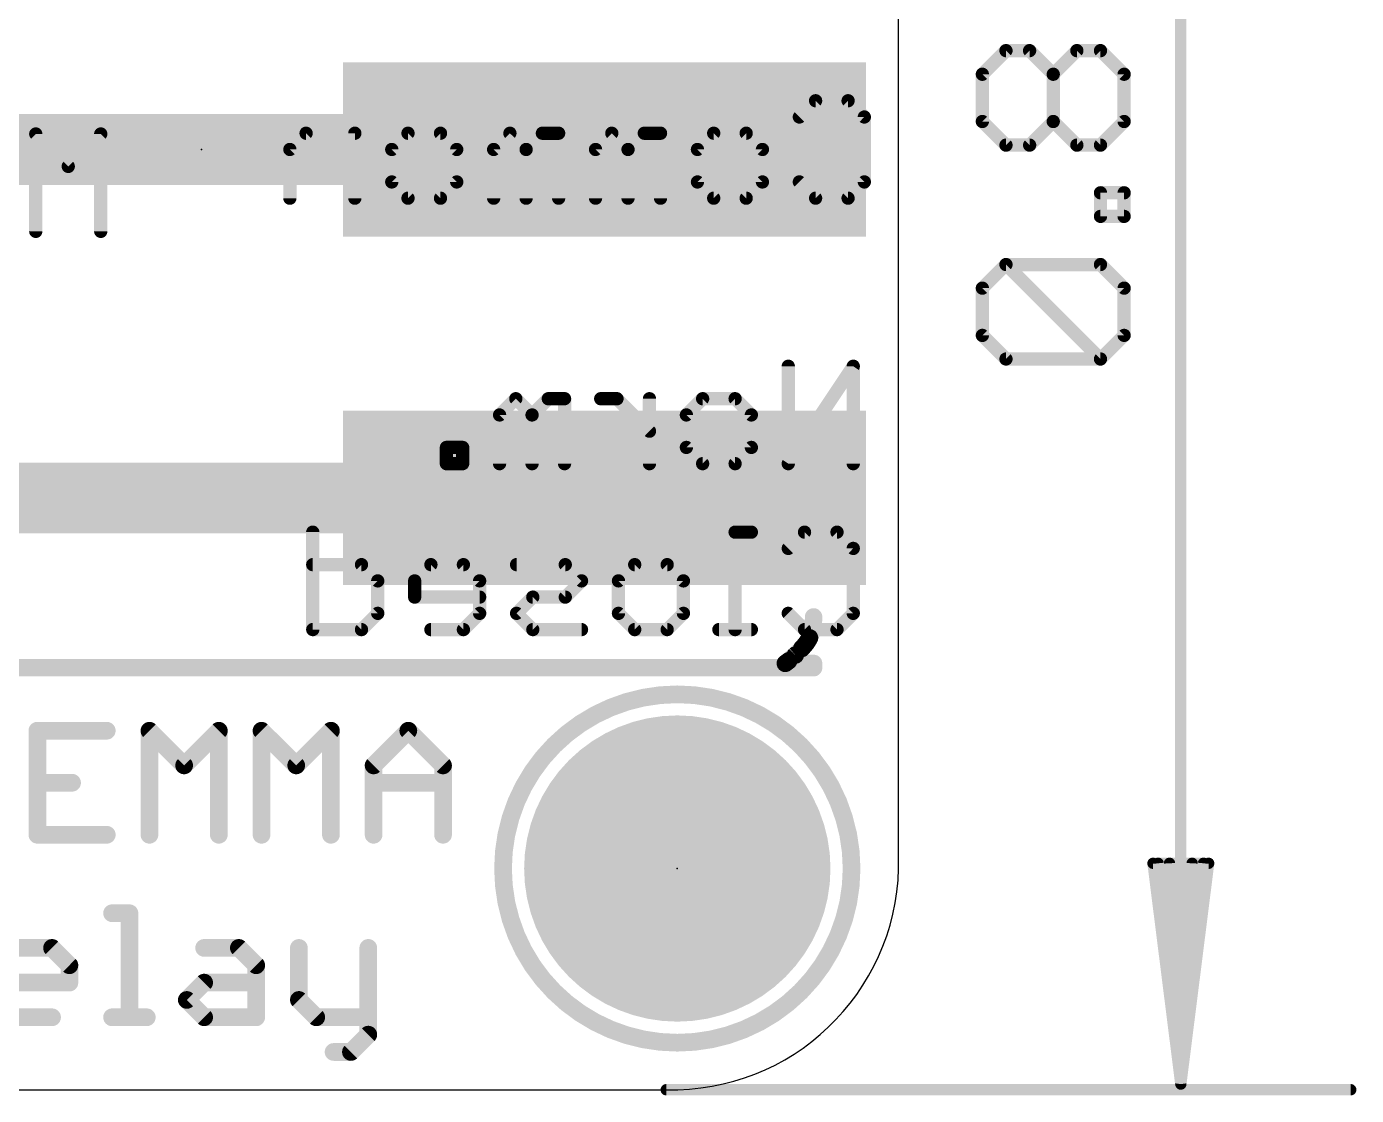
# Model space of a CAD drawing. Extents: x -4.3 to 39.5, y -6.1 to 27.1.
# Drawn here: x 24.28 to 39.54, y -0.07 to 12.21 of the extents above; entities that cross this region are included whole.
import ezdxf

# ---------------------------------------------------------------- set-up
doc = ezdxf.new("R2010")
doc.units = 0
for name, color, linetype in [('1', 12, 'CONTINUOUS'), ('17', 110, 'CONTINUOUS'), ('20', 53, 'CONTINUOUS'), ('21', 40, 'CONTINUOUS'), ('22', 6, 'CONTINUOUS'), ('23', 53, 'CONTINUOUS'), ('47', 253, 'CONTINUOUS')]:
    doc.layers.add(name, color=color, linetype=linetype)

# ---------------------------------------------------------------- blocks, each defined once
blk = doc.blocks.new('ROUNDP')
at = {"const_width": 0.5}
blk.add_lwpolyline([(0, -0.25, 1), (0, 0.25, 1), (0, -0.25)], format="xyb", dxfattribs=at)
blk = doc.blocks.new('RECT')
blk.add_solid([(-0.5, -0.5), (0.5, -0.5), (-0.5, 0.5), (0.5, 0.5)])

msp = doc.modelspace()

# ---------------------------------------------------------------- linework, layer by layer
at = {"layer": '1', "const_width": 0.8128}
for points in [[(21.764, 10.795), (30.914, 10.795)], [(21.664, 6.795), (30.914, 6.795)]]:
    msp.add_lwpolyline(points, dxfattribs=at)
at = {"layer": '1', "const_width": 0.4064}
for points in [[(30.914, 10.5918, 1), (30.914, 10.9982)], [(30.914, 6.5918, 1), (30.914, 6.9982)]]:
    msp.add_lwpolyline(points, format="xyb", dxfattribs=at)
at = {"layer": '20'}
for p, q in [((34.29, 2.54), (34.29, 19.05)), ((2.54, 0), (31.623, 0))]:
    msp.add_line(p, q, dxfattribs=at)
msp.add_arc((31.6865, 2.6035), 2.6043, 268.6028, 358.6028, dxfattribs=at)
at = {"layer": '21'}
for points, const_width in [([(33.3134, 5.3981), (33.3124, 5.3777)], 0.2), ([(33.3139, 5.4186), (33.3134, 5.3981)], 0.2), ([(33.314, 5.4289), (33.3139, 5.4186)], 0.2), ([(33.2878, 5.2415), (33.2816, 5.2236)], 0.2), ([(33.2907, 5.2506), (33.2878, 5.2415)], 0.2), ([(33.2933, 5.2599), (33.2907, 5.2506)], 0.2), ([(33.2982, 5.2787), (33.2933, 5.2599)], 0.2), ([(33.3023, 5.2979), (33.2982, 5.2787)], 0.2), ([(33.3058, 5.3175), (33.3023, 5.2979)], 0.2), ([(33.3086, 5.3373), (33.3058, 5.3175)], 0.2), ([(33.3108, 5.3574), (33.3086, 5.3373)], 0.2), ([(33.3117, 5.3676), (33.3108, 5.3574)], 0.2), ([(33.3124, 5.3777), (33.3117, 5.3676)], 0.2), ([(33.2135, 5.1059), (33.1779, 5.0654)], 0.2), ([(33.2195, 5.1131), (33.2135, 5.1059)], 0.2), ([(33.2305, 5.1276), (33.2195, 5.1131)], 0.2), ([(33.2406, 5.1421), (33.2305, 5.1276)], 0.2), ([(33.2454, 5.1496), (33.2406, 5.1421)], 0.2), ([(33.2501, 5.1572), (33.2454, 5.1496)], 0.2), ([(33.259, 5.1729), (33.2501, 5.1572)], 0.2), ([(33.2672, 5.1893), (33.259, 5.1729)], 0.2), ([(33.2748, 5.2061), (33.2672, 5.1893)], 0.2), ([(33.2816, 5.2236), (33.2748, 5.2061)], 0.2), ([(33.1045, 4.9907), (33.0283, 4.9247)], 0.2), ([(33.1779, 5.0654), (33.1045, 4.9907)], 0.2), ([(21.814, 4.845), (33.314, 4.845)], 0.2), ([(33.0283, 4.9247), (32.9894, 4.895)], 0.2), ([(33.314, 4.895), (32.9894, 4.895)], 0.2), ([(33.2135, 4.895), (33.2135, 4.845)], 0.2), ([(33.314, 4.895), (33.314, 4.845)], 0.2), ([(25.2023, 4.1222), (24.4058, 4.1222)], 0.2032), ([(24.4058, 4.1222), (24.4058, 2.9274)], 0.2032), ([(25.6921, 2.9274), (25.6921, 4.1222)], 0.2032), ([(25.6921, 4.1222), (26.0904, 3.7239)], 0.2032), ([(26.0904, 3.7239), (26.4886, 4.1222)], 0.2032), ([(26.4886, 4.1222), (26.4886, 2.9274)], 0.2032), ([(26.9784, 2.9274), (26.9784, 4.1222)], 0.2032), ([(26.9784, 4.1222), (27.3767, 3.7239)], 0.2032), ([(27.3767, 3.7239), (27.775, 4.1222)], 0.2032), ([(27.775, 4.1222), (27.775, 2.9274)], 0.2032), ([(28.2648, 3.7239), (28.663, 4.1222)], 0.2032), ([(28.663, 4.1222), (29.0613, 3.7239)], 0.2032), ([(28.2648, 2.9274), (28.2648, 3.7239)], 0.2032), ([(29.0613, 3.7239), (29.0613, 2.9274)], 0.2032), ([(24.4058, 3.5248), (24.804, 3.5248)], 0.2032), ([(28.2648, 3.5248), (29.0613, 3.5248)], 0.2032), ([(24.4058, 2.9274), (25.2023, 2.9274)], 0.2032), ([(25.2633, 2.0267), (25.4625, 2.0267)], 0.2032), ([(25.4625, 2.0267), (25.4625, 0.8319)], 0.2032), ([(24.1761, 1.6284), (24.5744, 1.6284)], 0.2032), ([(24.5744, 1.6284), (24.7735, 1.4293)], 0.2032), ([(26.32, 1.6284), (26.7183, 1.6284)], 0.2032), ([(26.7183, 1.6284), (26.9174, 1.4293)], 0.2032), ([(27.4072, 1.6284), (27.4072, 1.031)], 0.2032), ([(28.2038, 1.6284), (28.2038, 0.6327)], 0.2032), ([(24.7735, 1.4293), (24.7735, 1.2301)], 0.2032), ([(26.9174, 1.4293), (26.9174, 0.8319)], 0.2032), ([(24.7735, 1.2301), (23.977, 1.2301)], 0.2032), ([(26.1209, 1.031), (26.32, 1.2301)], 0.2032), ([(26.32, 1.2301), (26.9174, 1.2301)], 0.2032), ([(26.32, 0.8319), (26.1209, 1.031)], 0.2032), ([(27.4072, 1.031), (27.6064, 0.8319)], 0.2032), ([(24.5744, 0.8319), (24.1761, 0.8319)], 0.2032), ([(25.2633, 0.8319), (25.6616, 0.8319)], 0.2032), ([(26.9174, 0.8319), (26.32, 0.8319)], 0.2032), ([(27.6064, 0.8319), (28.2038, 0.8319)], 0.2032), ([(28.2038, 0.6327), (28.0046, 0.4336)], 0.2032), ([(28.0046, 0.4336), (27.8055, 0.4336)], 0.2032)]:
    msp.add_lwpolyline(points, dxfattribs=dict(at, const_width=const_width))
for points, const_width in [([(33.3633, 5.3957, 1), (33.2635, 5.4005)], 0.1), ([(33.3639, 5.4174, 1), (33.2639, 5.4198)], 0.1), ([(33.364, 5.4284, 1), (33.264, 5.4294)], 0.1), ([(33.335, 5.2251, 1), (33.2406, 5.2579)], 0.1), ([(33.3383, 5.2354, 1), (33.2431, 5.2658)], 0.1), ([(33.3415, 5.2464, 1), (33.2451, 5.2734)], 0.1), ([(33.3466, 5.2661, 1), (33.2498, 5.2913)], 0.1), ([(33.2531, 5.3067, 1), (33.3515, 5.2891)], 0.1), ([(33.3512, 5.2875, 1), (33.2534, 5.3083)], 0.1), ([(33.2563, 5.3245, 1), (33.3553, 5.3105)], 0.1), ([(33.355, 5.3087, 1), (33.2566, 5.3263)], 0.1), ([(33.2589, 5.3427, 1), (33.3583, 5.3319)], 0.1), ([(33.3581, 5.3303, 1), (33.2591, 5.3443)], 0.1), ([(33.261, 5.3618, 1), (33.3606, 5.353)], 0.1), ([(33.3605, 5.352, 1), (33.2611, 5.3628)], 0.1), ([(33.2618, 5.3711, 1), (33.3616, 5.3641)], 0.1), ([(33.3615, 5.3632, 1), (33.2619, 5.372)], 0.1), ([(33.2625, 5.3801, 1), (33.3623, 5.3753)], 0.1), ([(33.3623, 5.3742, 1), (33.2625, 5.3812)], 0.1), ([(33.2634, 5.3993, 1), (33.3634, 5.3969)], 0.1), ([(33.2639, 5.4191, 1), (33.3639, 5.4181)], 0.1), ([(33.1797, 5.1433, 1), (33.2593, 5.0829)], 0.1), ([(33.2511, 5.0729, 1), (33.1759, 5.1389)], 0.1), ([(33.1895, 5.1562, 1), (33.2715, 5.099)], 0.1), ([(33.2579, 5.0811, 1), (33.1811, 5.1451)], 0.1), ([(33.1985, 5.1691, 1), (33.2827, 5.1151)], 0.1), ([(33.2703, 5.0974, 1), (33.1907, 5.1578)], 0.1), ([(33.2029, 5.1759, 1), (33.2879, 5.1233)], 0.1), ([(33.2816, 5.1135, 1), (33.1996, 5.1707)], 0.1), ([(33.2066, 5.1819, 1), (33.2936, 5.1325)], 0.1), ([(33.2875, 5.1226, 1), (33.2033, 5.1766)], 0.1), ([(33.2926, 5.1309, 1), (33.2076, 5.1835)], 0.1), ([(33.2143, 5.1953, 1), (33.3037, 5.1505)], 0.1), ([(33.3025, 5.1482, 1), (33.2155, 5.1976)], 0.1), ([(33.2216, 5.2099, 1), (33.3128, 5.1687)], 0.1), ([(33.3119, 5.1669, 1), (33.2225, 5.2117)], 0.1), ([(33.2282, 5.2242, 1), (33.3214, 5.188)], 0.1), ([(33.3204, 5.1855, 1), (33.2292, 5.2267)], 0.1), ([(33.2344, 5.24, 1), (33.3288, 5.2072)], 0.1), ([(33.3282, 5.2055, 1), (33.235, 5.2417)], 0.1), ([(33.2402, 5.2567, 1), (33.3354, 5.2263)], 0.1), ([(33.2425, 5.2641, 1), (33.3389, 5.2371)], 0.1), ([(33.2449, 5.2725, 1), (33.3417, 5.2473)], 0.1), ([(33.2493, 5.2891, 1), (33.3471, 5.2683)], 0.1), ([(33.0688, 5.0257, 1), (33.1402, 4.9557)], 0.1), ([(33.1372, 4.9529, 1), (33.0718, 5.0285)], 0.1), ([(33.1403, 5.0984, 1), (33.2155, 5.0324)], 0.1), ([(33.2136, 5.0304, 1), (33.1422, 5.1004)], 0.1), ([(33.1751, 5.1379, 1), (33.2519, 5.0739)], 0.1), ([(32.9894, 4.945, 1), (32.9894, 4.845)], 0.1), ([(32.9591, 4.9347, 1), (33.0197, 4.8553)], 0.1), ([(32.9956, 4.9625, 1), (33.061, 4.8869)], 0.1), ([(33.0586, 4.885, 1), (32.998, 4.9644)], 0.1), ([(33.2635, 4.895, 1), (33.1635, 4.895)], 0.1), ([(33.1635, 4.845, 1), (33.2635, 4.845)], 0.1), ([(33.364, 4.895, 1), (33.264, 4.895)], 0.1), ([(33.264, 4.845, 1), (33.364, 4.845)], 0.1), ([(33.314, 4.845, 1), (33.314, 4.945)], 0.1), ([(33.314, 4.795, 1), (33.314, 4.895)], 0.1), ([(31.75, 0.54, 1), (31.75, 4.54, 1), (31.75, 0.54)], 0.2032), ([(24.4058, 4.173, 1), (24.4058, 4.0714)], 0.1016), ([(24.4566, 4.1222, 1), (24.355, 4.1222)], 0.1016), ([(25.2023, 4.0714, 1), (25.2023, 4.173)], 0.1016), ([(25.7429, 4.1222, 1), (25.6413, 4.1222)], 0.1016), ([(25.728, 4.1581, 1), (25.6562, 4.0862)], 0.1016), ([(26.5394, 4.1222, 1), (26.4378, 4.1222)], 0.1016), ([(26.5246, 4.0862, 1), (26.4527, 4.1581)], 0.1016), ([(27.0292, 4.1222, 1), (26.9276, 4.1222)], 0.1016), ([(27.0144, 4.1581, 1), (26.9425, 4.0862)], 0.1016), ([(27.8258, 4.1222, 1), (27.7242, 4.1222)], 0.1016), ([(27.8109, 4.0862, 1), (27.7391, 4.1581)], 0.1016), ([(28.699, 4.1581, 1), (28.6271, 4.0862)], 0.1016), ([(28.699, 4.0862, 1), (28.6271, 4.1581)], 0.1016), ([(28.3156, 3.7239, 1), (28.214, 3.7239)], 0.1016), ([(29.1121, 3.7239, 1), (29.0105, 3.7239)], 0.1016), ([(26.0544, 3.7598, 1), (26.1263, 3.688)], 0.1016), ([(26.0544, 3.688, 1), (26.1263, 3.7598)], 0.1016), ([(27.3408, 3.7598, 1), (27.4126, 3.688)], 0.1016), ([(27.3408, 3.688, 1), (27.4126, 3.7598)], 0.1016), ([(28.2289, 3.7598, 1), (28.3007, 3.688)], 0.1016), ([(29.0254, 3.688, 1), (29.0972, 3.7598)], 0.1016), ([(24.4058, 3.5756, 1), (24.4058, 3.474)], 0.1016), ([(24.804, 3.474, 1), (24.804, 3.5756)], 0.1016), ([(28.2648, 3.5756, 1), (28.2648, 3.474)], 0.1016), ([(29.0613, 3.474, 1), (29.0613, 3.5756)], 0.1016), ([(24.4058, 2.9782, 1), (24.4058, 2.8765)], 0.1016), ([(24.355, 2.9274, 1), (24.4566, 2.9274)], 0.1016), ([(25.2023, 2.8765, 1), (25.2023, 2.9782)], 0.1016), ([(25.6413, 2.9274, 1), (25.7429, 2.9274)], 0.1016), ([(26.4378, 2.9274, 1), (26.5394, 2.9274)], 0.1016), ([(26.9276, 2.9274, 1), (27.0292, 2.9274)], 0.1016), ([(27.7242, 2.9274, 1), (27.8258, 2.9274)], 0.1016), ([(28.214, 2.9274, 1), (28.3156, 2.9274)], 0.1016), ([(29.0105, 2.9274, 1), (29.1121, 2.9274)], 0.1016), ([(25.2633, 2.0775, 1), (25.2633, 1.9759)], 0.1016), ([(25.5133, 2.0267, 1), (25.4117, 2.0267)], 0.1016), ([(25.4625, 1.9759, 1), (25.4625, 2.0775)], 0.1016), ([(24.6103, 1.6643, 1), (24.5385, 1.5925)], 0.1016), ([(24.5744, 1.5776, 1), (24.5744, 1.6792)], 0.1016), ([(26.32, 1.6792, 1), (26.32, 1.5776)], 0.1016), ([(26.7542, 1.6643, 1), (26.6824, 1.5925)], 0.1016), ([(26.7183, 1.5776, 1), (26.7183, 1.6792)], 0.1016), ([(27.458, 1.6284, 1), (27.3564, 1.6284)], 0.1016), ([(28.2546, 1.6284, 1), (28.153, 1.6284)], 0.1016), ([(24.8243, 1.4293, 1), (24.7227, 1.4293)], 0.1016), ([(26.9682, 1.4293, 1), (26.8666, 1.4293)], 0.1016), ([(24.7376, 1.3933, 1), (24.8094, 1.4652)], 0.1016), ([(26.8815, 1.3933, 1), (26.9533, 1.4652)], 0.1016), ([(24.7227, 1.2301, 1), (24.8243, 1.2301)], 0.1016), ([(24.7735, 1.1793, 1), (24.7735, 1.2809)], 0.1016), ([(26.32, 1.2809, 1), (26.32, 1.1793)], 0.1016), ([(26.3559, 1.1942, 1), (26.2841, 1.266)], 0.1016), ([(26.9174, 1.1793, 1), (26.9174, 1.2809)], 0.1016), ([(26.1568, 1.0669, 1), (26.085, 0.9951)], 0.1016), ([(26.085, 1.0669, 1), (26.1568, 0.9951)], 0.1016), ([(27.4431, 1.0669, 1), (27.3713, 0.9951)], 0.1016), ([(27.3564, 1.031, 1), (27.458, 1.031)], 0.1016), ([(24.5744, 0.7811, 1), (24.5744, 0.8827)], 0.1016), ([(25.2633, 0.8827, 1), (25.2633, 0.7811)], 0.1016), ([(25.6616, 0.7811, 1), (25.6616, 0.8827)], 0.1016), ([(26.32, 0.8827, 1), (26.32, 0.7811)], 0.1016), ([(26.2841, 0.7959, 1), (26.3559, 0.8678)], 0.1016), ([(26.9174, 0.7811, 1), (26.9174, 0.8827)], 0.1016), ([(27.6064, 0.8827, 1), (27.6064, 0.7811)], 0.1016), ([(27.5704, 0.7959, 1), (27.6423, 0.8678)], 0.1016), ([(28.2038, 0.7811, 1), (28.2038, 0.8827)], 0.1016), ([(25.4117, 0.8319, 1), (25.5133, 0.8319)], 0.1016), ([(26.8666, 0.8319, 1), (26.9682, 0.8319)], 0.1016), ([(28.153, 0.6327, 1), (28.2546, 0.6327)], 0.1016), ([(28.2397, 0.5968, 1), (28.1678, 0.6686)], 0.1016), ([(27.8055, 0.4844, 1), (27.8055, 0.3828)], 0.1016), ([(27.9687, 0.4695, 1), (28.0405, 0.3977)], 0.1016), ([(28.0046, 0.3828, 1), (28.0046, 0.4844)], 0.1016)]:
    msp.add_lwpolyline(points, format="xyb", dxfattribs=dict(at, const_width=const_width))
at = {"layer": '22', "const_width": 0.1524}
for points in [[(33.1506, 11.1683), (33.337, 11.3548)], [(33.337, 11.3548), (33.7099, 11.3548)], [(33.7099, 11.3548), (33.8963, 11.1683)], [(33.8963, 11.1683), (33.8963, 10.4226)], [(24.7605, 10.6009), (24.3876, 10.9738)], [(24.3876, 10.9738), (24.3876, 9.8552)], [(25.1333, 10.9738), (24.7605, 10.6009)], [(25.1333, 9.8552), (25.1333, 10.9738)], [(27.49, 10.9819), (27.3036, 10.7955)], [(28.0493, 10.9819), (27.49, 10.9819)], [(28.0493, 10.2362), (28.0493, 10.9819)], [(28.473, 10.7955), (28.6594, 10.9819)], [(28.6594, 10.9819), (29.0323, 10.9819)], [(29.0323, 10.9819), (29.2187, 10.7955)], [(29.8288, 10.9819), (29.6424, 10.7955)], [(30.0153, 10.7955), (29.8288, 10.9819)], [(30.2017, 10.9819), (30.0153, 10.7955)], [(30.3881, 10.9819), (30.2017, 10.9819)], [(30.3881, 10.2362), (30.3881, 10.9819)], [(30.9982, 10.9819), (30.8118, 10.7955)], [(31.1847, 10.7955), (30.9982, 10.9819)], [(31.3711, 10.9819), (31.1847, 10.7955)], [(31.5575, 10.9819), (31.3711, 10.9819)], [(31.5575, 10.2362), (31.5575, 10.9819)], [(31.9812, 10.7955), (32.1676, 10.9819)], [(32.1676, 10.9819), (32.5405, 10.9819)], [(32.5405, 10.9819), (32.7269, 10.7955)], [(27.3036, 10.7955), (27.3036, 10.2362)], [(28.473, 10.4226), (28.473, 10.7955)], [(29.2187, 10.7955), (29.2187, 10.4226)], [(29.6424, 10.7955), (29.6424, 10.2362)], [(30.0153, 10.7955), (30.0153, 10.2362)], [(30.8118, 10.7955), (30.8118, 10.2362)], [(31.1847, 10.7955), (31.1847, 10.2362)], [(31.9812, 10.4226), (31.9812, 10.7955)], [(32.7269, 10.7955), (32.7269, 10.4226)], [(28.6594, 10.2362), (28.473, 10.4226)], [(29.2187, 10.4226), (29.0323, 10.2362)], [(32.1676, 10.2362), (31.9812, 10.4226)], [(32.7269, 10.4226), (32.5405, 10.2362)], [(33.337, 10.2362), (33.1506, 10.4226)], [(33.8963, 10.4226), (33.7099, 10.2362)], [(29.0323, 10.2362), (28.6594, 10.2362)], [(32.5405, 10.2362), (32.1676, 10.2362)], [(33.7099, 10.2362), (33.337, 10.2362)], [(33.7693, 8.3068), (33.0236, 7.1882)], [(33.0236, 7.1882), (33.0236, 8.3068)], [(33.7693, 7.1882), (33.7693, 8.3068)], [(29.8967, 7.9339), (29.7103, 7.7475)], [(30.0832, 7.7475), (29.8967, 7.9339)], [(30.2696, 7.9339), (30.0832, 7.7475)], [(30.456, 7.9339), (30.2696, 7.9339)], [(30.456, 7.1882), (30.456, 7.9339)], [(31.0577, 7.9339), (30.8712, 7.9339)], [(31.4305, 7.5611), (31.0577, 7.9339)], [(31.4305, 7.1882), (31.4305, 7.9339)], [(31.8542, 7.7475), (32.0406, 7.9339)], [(32.0406, 7.9339), (32.4135, 7.9339)], [(32.4135, 7.9339), (32.5999, 7.7475)], [(29.7103, 7.7475), (29.7103, 7.1882)], [(30.0832, 7.7475), (30.0832, 7.1882)], [(31.8542, 7.3746), (31.8542, 7.7475)], [(32.5999, 7.7475), (32.5999, 7.3746)], [(29.2866, 7.3746), (29.1002, 7.3746)], [(29.1002, 7.3746), (29.1002, 7.1882)], [(29.2866, 7.1882), (29.2866, 7.3746)], [(32.0406, 7.1882), (31.8542, 7.3746)], [(32.5999, 7.3746), (32.4135, 7.1882)], [(29.1002, 7.1882), (29.2866, 7.1882)], [(32.4135, 7.1882), (32.0406, 7.1882)], [(27.5664, 6.4018), (27.5664, 5.2832)], [(32.5999, 6.4018), (32.4135, 6.4018)], [(32.4135, 6.4018), (32.4135, 5.2832)], [(33.0236, 6.2153), (33.21, 6.4018)], [(33.21, 6.4018), (33.5829, 6.4018)], [(33.5829, 6.4018), (33.7693, 6.2153)], [(33.7693, 6.2153), (33.7693, 5.4696)], [(28.1257, 6.0289), (27.5664, 6.0289)], [(28.3121, 5.8425), (28.1257, 6.0289)], [(28.9222, 6.0289), (28.7358, 5.8425)], [(29.2951, 6.0289), (28.9222, 6.0289)], [(29.4815, 5.8425), (29.2951, 6.0289)], [(30.4645, 6.0289), (29.9052, 6.0289)], [(30.6509, 5.8425), (30.4645, 6.0289)], [(31.0746, 5.8425), (31.261, 6.0289)], [(31.261, 6.0289), (31.6339, 6.0289)], [(31.6339, 6.0289), (31.8203, 5.8425)], [(28.3121, 5.4696), (28.3121, 5.8425)], [(28.7358, 5.8425), (28.7358, 5.6561)], [(29.4815, 5.4696), (29.4815, 5.8425)], [(30.4645, 5.6561), (30.6509, 5.8425)], [(31.0746, 5.4696), (31.0746, 5.8425)], [(31.8203, 5.8425), (31.8203, 5.4696)], [(28.7358, 5.6561), (29.4815, 5.6561)], [(29.9052, 5.4696), (30.0916, 5.6561)], [(30.0916, 5.6561), (30.4645, 5.6561)], [(28.1257, 5.2832), (28.3121, 5.4696)], [(29.2951, 5.2832), (29.4815, 5.4696)], [(30.0916, 5.2832), (29.9052, 5.4696)], [(31.261, 5.2832), (31.0746, 5.4696)], [(31.8203, 5.4696), (31.6339, 5.2832)], [(33.21, 5.2832), (33.0236, 5.4696)], [(33.7693, 5.4696), (33.5829, 5.2832)], [(27.5664, 5.2832), (28.1257, 5.2832)], [(28.9222, 5.2832), (29.2951, 5.2832)], [(30.6509, 5.2832), (30.0916, 5.2832)], [(31.6339, 5.2832), (31.261, 5.2832)], [(32.5999, 5.2832), (32.2271, 5.2832)], [(33.5829, 5.2832), (33.21, 5.2832)]]:
    msp.add_lwpolyline(points, dxfattribs=at)
at = {"layer": '22', "const_width": 0.0762}
for points in [[(33.337, 11.3929, 1), (33.337, 11.3167)], [(33.364, 11.3278, 1), (33.3101, 11.3817)], [(33.7368, 11.3817, 1), (33.6829, 11.3278)], [(33.7099, 11.3167, 1), (33.7099, 11.3929)], [(33.1237, 11.1953, 1), (33.1775, 11.1414)], [(33.9344, 11.1683, 1), (33.8582, 11.1683)], [(33.8694, 11.1414, 1), (33.9232, 11.1953)], [(24.4257, 10.9738, 1), (24.3495, 10.9738)], [(24.4145, 11.0007, 1), (24.3607, 10.9468)], [(25.1714, 10.9738, 1), (25.0952, 10.9738)], [(25.1602, 10.9468, 1), (25.1064, 11.0007)], [(27.49, 11.02, 1), (27.49, 10.9438)], [(27.517, 10.955, 1), (27.4631, 11.0088)], [(28.0874, 10.9819, 1), (28.0112, 10.9819)], [(28.0493, 10.9438, 1), (28.0493, 11.02)], [(28.6594, 11.02, 1), (28.6594, 10.9438)], [(28.6864, 10.955, 1), (28.6325, 11.0088)], [(29.0592, 11.0088, 1), (29.0053, 10.955)], [(29.0323, 10.9438, 1), (29.0323, 11.02)], [(29.8558, 11.0088, 1), (29.8019, 10.955)], [(29.8558, 10.955, 1), (29.8019, 11.0088)], [(30.2017, 11.02, 1), (30.2017, 10.9438)], [(30.2286, 10.955, 1), (30.1747, 11.0088)], [(30.4262, 10.9819, 1), (30.35, 10.9819)], [(30.3881, 10.9438, 1), (30.3881, 11.02)], [(31.0252, 11.0088, 1), (30.9713, 10.955)], [(31.0252, 10.955, 1), (30.9713, 11.0088)], [(31.3711, 11.02, 1), (31.3711, 10.9438)], [(31.398, 10.955, 1), (31.3441, 11.0088)], [(31.5956, 10.9819, 1), (31.5194, 10.9819)], [(31.5575, 10.9438, 1), (31.5575, 11.02)], [(32.1676, 11.02, 1), (32.1676, 10.9438)], [(32.1946, 10.955, 1), (32.1407, 11.0088)], [(32.5674, 11.0088, 1), (32.5135, 10.955)], [(32.5405, 10.9438, 1), (32.5405, 11.02)], [(27.3417, 10.7955, 1), (27.2655, 10.7955)], [(27.2767, 10.8224, 1), (27.3306, 10.7685)], [(28.5111, 10.7955, 1), (28.4349, 10.7955)], [(28.4461, 10.8224, 1), (28.5, 10.7685)], [(29.2568, 10.7955, 1), (29.1806, 10.7955)], [(29.1918, 10.7685, 1), (29.2457, 10.8224)], [(29.6805, 10.7955, 1), (29.6043, 10.7955)], [(29.6155, 10.8224, 1), (29.6693, 10.7685)], [(29.9883, 10.8224, 1), (30.0422, 10.7685)], [(30.0534, 10.7955, 1), (29.9772, 10.7955)], [(29.9883, 10.7685, 1), (30.0422, 10.8224)], [(30.8499, 10.7955, 1), (30.7737, 10.7955)], [(30.7849, 10.8224, 1), (30.8387, 10.7685)], [(31.1577, 10.8224, 1), (31.2116, 10.7685)], [(31.2228, 10.7955, 1), (31.1466, 10.7955)], [(31.1577, 10.7685, 1), (31.2116, 10.8224)], [(32.0193, 10.7955, 1), (31.9431, 10.7955)], [(31.9543, 10.8224, 1), (32.0081, 10.7685)], [(32.765, 10.7955, 1), (32.6888, 10.7955)], [(32.7, 10.7685, 1), (32.7538, 10.8224)], [(24.7335, 10.6278, 1), (24.7874, 10.574)], [(24.7335, 10.574, 1), (24.7874, 10.6278)], [(28.4999, 10.4496, 1), (28.4461, 10.3957)], [(28.4349, 10.4226, 1), (28.5111, 10.4226)], [(29.1806, 10.4226, 1), (29.2568, 10.4226)], [(29.2457, 10.3957, 1), (29.1918, 10.4496)], [(32.0081, 10.4496, 1), (31.9543, 10.3957)], [(31.9431, 10.4226, 1), (32.0193, 10.4226)], [(32.6888, 10.4226, 1), (32.765, 10.4226)], [(32.7538, 10.3957, 1), (32.7, 10.4496)], [(33.1775, 10.4496, 1), (33.1237, 10.3957)], [(33.8582, 10.4226, 1), (33.9344, 10.4226)], [(33.9232, 10.3957, 1), (33.8694, 10.4496)], [(27.2655, 10.2362, 1), (27.3417, 10.2362)], [(28.0112, 10.2362, 1), (28.0874, 10.2362)], [(28.6594, 10.2743, 1), (28.6594, 10.1981)], [(28.6325, 10.2093, 1), (28.6864, 10.2631)], [(29.0053, 10.2631, 1), (29.0592, 10.2093)], [(29.0323, 10.1981, 1), (29.0323, 10.2743)], [(29.6043, 10.2362, 1), (29.6805, 10.2362)], [(29.9772, 10.2362, 1), (30.0534, 10.2362)], [(30.35, 10.2362, 1), (30.4262, 10.2362)], [(30.7737, 10.2362, 1), (30.8499, 10.2362)], [(31.1466, 10.2362, 1), (31.2228, 10.2362)], [(31.5194, 10.2362, 1), (31.5956, 10.2362)], [(32.1676, 10.2743, 1), (32.1676, 10.1981)], [(32.1407, 10.2093, 1), (32.1946, 10.2631)], [(32.5135, 10.2631, 1), (32.5674, 10.2093)], [(32.5405, 10.1981, 1), (32.5405, 10.2743)], [(33.337, 10.2743, 1), (33.337, 10.1981)], [(33.3101, 10.2093, 1), (33.364, 10.2631)], [(33.6829, 10.2631, 1), (33.7368, 10.2093)], [(33.7099, 10.1981, 1), (33.7099, 10.2743)], [(24.3495, 9.8552, 1), (24.4257, 9.8552)], [(25.0952, 9.8552, 1), (25.1714, 9.8552)], [(33.0617, 8.3068, 1), (32.9855, 8.3068)], [(33.8074, 8.3068, 1), (33.7312, 8.3068)], [(33.801, 8.2856, 1), (33.7376, 8.3279)], [(29.9237, 7.9608, 1), (29.8698, 7.907)], [(29.9237, 7.907, 1), (29.8698, 7.9608)], [(30.2696, 7.972, 1), (30.2696, 7.8958)], [(30.2965, 7.907, 1), (30.2426, 7.9608)], [(30.4941, 7.9339, 1), (30.4179, 7.9339)], [(30.456, 7.8958, 1), (30.456, 7.972)], [(30.8712, 7.972, 1), (30.8712, 7.8958)], [(31.0846, 7.9608, 1), (31.0307, 7.907)], [(31.0577, 7.8958, 1), (31.0577, 7.972)], [(31.4686, 7.9339, 1), (31.3924, 7.9339)], [(32.0406, 7.972, 1), (32.0406, 7.8958)], [(32.0676, 7.907, 1), (32.0137, 7.9608)], [(32.4404, 7.9608, 1), (32.3865, 7.907)], [(32.4135, 7.8958, 1), (32.4135, 7.972)], [(29.7484, 7.7475, 1), (29.6722, 7.7475)], [(29.6834, 7.7744, 1), (29.7372, 7.7205)], [(30.0562, 7.7744, 1), (30.1101, 7.7205)], [(30.1213, 7.7475, 1), (30.0451, 7.7475)], [(30.0562, 7.7205, 1), (30.1101, 7.7744)], [(31.8923, 7.7475, 1), (31.8161, 7.7475)], [(31.8273, 7.7744, 1), (31.8811, 7.7205)], [(32.638, 7.7475, 1), (32.5618, 7.7475)], [(32.573, 7.7205, 1), (32.6268, 7.7744)], [(31.4036, 7.5341, 1), (31.4574, 7.588)], [(29.1002, 7.4127, 1), (29.1002, 7.3365)], [(29.1383, 7.3746, 1), (29.0621, 7.3746)], [(29.3247, 7.3746, 1), (29.2485, 7.3746)], [(29.2866, 7.3365, 1), (29.2866, 7.4127)], [(31.8811, 7.4016, 1), (31.8273, 7.3477)], [(31.8161, 7.3746, 1), (31.8923, 7.3746)], [(32.5618, 7.3746, 1), (32.638, 7.3746)], [(32.6268, 7.3477, 1), (32.573, 7.4016)], [(29.1002, 7.2263, 1), (29.1002, 7.1501)], [(29.0621, 7.1882, 1), (29.1383, 7.1882)], [(29.2485, 7.1882, 1), (29.3247, 7.1882)], [(29.2866, 7.1501, 1), (29.2866, 7.2263)], [(29.6722, 7.1882, 1), (29.7484, 7.1882)], [(30.0451, 7.1882, 1), (30.1213, 7.1882)], [(30.4179, 7.1882, 1), (30.4941, 7.1882)], [(31.3924, 7.1882, 1), (31.4686, 7.1882)], [(32.0406, 7.2263, 1), (32.0406, 7.1501)], [(32.0137, 7.1613, 1), (32.0676, 7.2151)], [(32.3865, 7.2151, 1), (32.4404, 7.1613)], [(32.4135, 7.1501, 1), (32.4135, 7.2263)], [(32.9919, 7.2093, 1), (33.0553, 7.1671)], [(32.9855, 7.1882, 1), (33.0617, 7.1882)], [(33.7312, 7.1882, 1), (33.8074, 7.1882)], [(27.6045, 6.4018, 1), (27.5283, 6.4018)], [(32.4135, 6.4399, 1), (32.4135, 6.3637)], [(32.4516, 6.4018, 1), (32.3754, 6.4018)], [(32.5999, 6.3637, 1), (32.5999, 6.4399)], [(33.21, 6.4399, 1), (33.21, 6.3637)], [(33.237, 6.3748, 1), (33.1831, 6.4287)], [(33.6098, 6.4287, 1), (33.5559, 6.3748)], [(33.5829, 6.3637, 1), (33.5829, 6.4399)], [(32.9967, 6.2423, 1), (33.0505, 6.1884)], [(33.8074, 6.2153, 1), (33.7312, 6.2153)], [(33.7424, 6.1884, 1), (33.7962, 6.2423)], [(27.5664, 6.067, 1), (27.5664, 5.9908)], [(28.1526, 6.0558, 1), (28.0987, 6.002)], [(28.1257, 5.9908, 1), (28.1257, 6.067)], [(28.9222, 6.067, 1), (28.9222, 5.9908)], [(28.9492, 6.002, 1), (28.8953, 6.0558)], [(29.322, 6.0558, 1), (29.2681, 6.002)], [(29.2951, 5.9908, 1), (29.2951, 6.067)], [(29.9052, 6.067, 1), (29.9052, 5.9908)], [(30.4914, 6.0558, 1), (30.4375, 6.002)], [(30.4645, 5.9908, 1), (30.4645, 6.067)], [(31.261, 6.067, 1), (31.261, 5.9908)], [(31.288, 6.002, 1), (31.2341, 6.0558)], [(31.6608, 6.0558, 1), (31.6069, 6.002)], [(31.6339, 5.9908, 1), (31.6339, 6.067)], [(28.3502, 5.8425, 1), (28.274, 5.8425)], [(28.2852, 5.8155, 1), (28.3391, 5.8694)], [(28.7739, 5.8425, 1), (28.6977, 5.8425)], [(28.7089, 5.8694, 1), (28.7628, 5.8155)], [(29.5196, 5.8425, 1), (29.4434, 5.8425)], [(29.4546, 5.8155, 1), (29.5085, 5.8694)], [(30.6779, 5.8155, 1), (30.624, 5.8694)], [(30.624, 5.8155, 1), (30.6779, 5.8694)], [(31.1127, 5.8425, 1), (31.0365, 5.8425)], [(31.0477, 5.8694, 1), (31.1015, 5.8155)], [(31.8584, 5.8425, 1), (31.7822, 5.8425)], [(31.7934, 5.8155, 1), (31.8472, 5.8694)], [(28.7358, 5.6942, 1), (28.7358, 5.618)], [(28.6977, 5.6561, 1), (28.7739, 5.6561)], [(29.4815, 5.618, 1), (29.4815, 5.6942)], [(30.0916, 5.6942, 1), (30.0916, 5.618)], [(30.1186, 5.6291, 1), (30.0647, 5.683)], [(30.4375, 5.683, 1), (30.4914, 5.6291)], [(30.4645, 5.618, 1), (30.4645, 5.6942)], [(28.274, 5.4696, 1), (28.3502, 5.4696)], [(28.3391, 5.4427, 1), (28.2852, 5.4966)], [(29.4434, 5.4696, 1), (29.5196, 5.4696)], [(29.5085, 5.4427, 1), (29.4546, 5.4966)], [(29.9321, 5.4966, 1), (29.8783, 5.4427)], [(29.8783, 5.4966, 1), (29.9321, 5.4427)], [(31.1015, 5.4966, 1), (31.0477, 5.4427)], [(31.0365, 5.4696, 1), (31.1127, 5.4696)], [(31.7822, 5.4696, 1), (31.8584, 5.4696)], [(31.8472, 5.4427, 1), (31.7934, 5.4966)], [(33.0505, 5.4966, 1), (32.9967, 5.4427)], [(33.7312, 5.4696, 1), (33.8074, 5.4696)], [(33.7962, 5.4427, 1), (33.7424, 5.4966)], [(27.5664, 5.3213, 1), (27.5664, 5.2451)], [(28.0987, 5.3101, 1), (28.1526, 5.2563)], [(28.1257, 5.2451, 1), (28.1257, 5.3213)], [(28.9222, 5.3213, 1), (28.9222, 5.2451)], [(29.2681, 5.3101, 1), (29.322, 5.2563)], [(29.2951, 5.2451, 1), (29.2951, 5.3213)], [(30.0916, 5.3213, 1), (30.0916, 5.2451)], [(30.0647, 5.2563, 1), (30.1186, 5.3101)], [(30.6509, 5.2451, 1), (30.6509, 5.3213)], [(31.261, 5.3213, 1), (31.261, 5.2451)], [(31.2341, 5.2563, 1), (31.288, 5.3101)], [(31.6069, 5.3101, 1), (31.6608, 5.2563)], [(31.6339, 5.2451, 1), (31.6339, 5.3213)], [(32.2271, 5.3213, 1), (32.2271, 5.2451)], [(32.5999, 5.2451, 1), (32.5999, 5.3213)], [(33.21, 5.3213, 1), (33.21, 5.2451)], [(33.1831, 5.2563, 1), (33.237, 5.3101)], [(33.5559, 5.3101, 1), (33.6098, 5.2563)], [(33.5829, 5.2451, 1), (33.5829, 5.3213)], [(27.5283, 5.2832, 1), (27.6045, 5.2832)], [(32.3754, 5.2832, 1), (32.4516, 5.2832)]]:
    msp.add_lwpolyline(points, format="xyb", dxfattribs=at)
at = {"layer": '23'}
for p in [(26.289, 10.795), (31.75, 2.54)]:
    msp.add_point(p, dxfattribs=at)
at = {"layer": '47'}
for points, const_width in [([(37.5285, 0.065), (37.5285, 21.525)], 0.13), ([(35.2508, 11.659), (35.522, 11.9302)], 0.1524), ([(35.522, 11.9302), (35.7931, 11.9302)], 0.1524), ([(35.7931, 11.9302), (36.0643, 11.659)], 0.1524), ([(36.0643, 11.659), (36.3355, 11.9302)], 0.1524), ([(36.3355, 11.9302), (36.6066, 11.9302)], 0.1524), ([(36.6066, 11.9302), (36.8778, 11.659)], 0.1524), ([(35.2508, 11.1167), (35.2508, 11.659)], 0.1524), ([(36.0643, 11.1167), (36.0643, 11.659)], 0.1524), ([(36.8778, 11.659), (36.8778, 11.1167)], 0.1524), ([(35.522, 10.8455), (35.2508, 11.1167)], 0.1524), ([(36.0643, 11.1167), (35.7931, 10.8455)], 0.1524), ([(36.3355, 10.8455), (36.0643, 11.1167)], 0.1524), ([(36.8778, 11.1167), (36.6066, 10.8455)], 0.1524), ([(35.7931, 10.8455), (35.522, 10.8455)], 0.1524), ([(36.6066, 10.8455), (36.3355, 10.8455)], 0.1524), ([(36.6066, 10.027), (36.6066, 10.2981)], 0.1524), ([(36.6066, 10.2981), (36.8778, 10.2981)], 0.1524), ([(36.8778, 10.2981), (36.8778, 10.027)], 0.1524), ([(36.8778, 10.027), (36.6066, 10.027)], 0.1524), ([(35.2508, 9.2033), (35.522, 9.4745)], 0.1524), ([(35.522, 9.4745), (36.6066, 9.4745)], 0.1524), ([(36.6066, 8.3898), (35.522, 9.4745)], 0.1524), ([(36.6066, 9.4745), (36.8778, 9.2033)], 0.1524), ([(35.2508, 8.661), (35.2508, 9.2033)], 0.1524), ([(36.8778, 9.2033), (36.8778, 8.661)], 0.1524), ([(35.522, 8.3898), (35.2508, 8.661)], 0.1524), ([(36.8778, 8.661), (36.6066, 8.3898)], 0.1524), ([(36.6066, 8.3898), (35.522, 8.3898)], 0.1524), ([(37.5285, 0.065), (37.2093, 2.6)], 0.13), ([(37.2093, 2.6), (37.8477, 2.6)], 0.13), ([(37.5285, 0.065), (37.2685, 2.6)], 0.13), ([(37.5285, 0.065), (37.3985, 2.6)], 0.13), ([(37.8477, 2.6), (37.5285, 0.065)], 0.13), ([(37.6585, 2.6), (37.5285, 0.065)], 0.13), ([(37.7885, 2.6), (37.5285, 0.065)], 0.13), ([(31.623, 0), (39.4785, 0)], 0.13)]:
    msp.add_lwpolyline(points, dxfattribs=dict(at, const_width=const_width))
for points, const_width in [([(35.522, 11.9683, 1), (35.522, 11.8921)], 0.0762), ([(35.5489, 11.9033, 1), (35.495, 11.9571)], 0.0762), ([(35.8201, 11.9571, 1), (35.7662, 11.9033)], 0.0762), ([(35.7931, 11.8921, 1), (35.7931, 11.9683)], 0.0762), ([(36.3355, 11.9683, 1), (36.3355, 11.8921)], 0.0762), ([(36.3624, 11.9033, 1), (36.3085, 11.9571)], 0.0762), ([(36.6336, 11.9571, 1), (36.5797, 11.9033)], 0.0762), ([(36.6066, 11.8921, 1), (36.6066, 11.9683)], 0.0762), ([(35.2889, 11.659, 1), (35.2127, 11.659)], 0.0762), ([(35.2239, 11.686, 1), (35.2778, 11.6321)], 0.0762), ([(36.1024, 11.659, 1), (36.0262, 11.659)], 0.0762), ([(36.0374, 11.686, 1), (36.0912, 11.6321)], 0.0762), ([(36.0374, 11.6321, 1), (36.0912, 11.686)], 0.0762), ([(36.9159, 11.659, 1), (36.8397, 11.659)], 0.0762), ([(36.8509, 11.6321, 1), (36.9047, 11.686)], 0.0762), ([(35.2127, 11.1167, 1), (35.2889, 11.1167)], 0.0762), ([(35.2778, 11.1436, 1), (35.2239, 11.0898)], 0.0762), ([(36.0262, 11.1167, 1), (36.1024, 11.1167)], 0.0762), ([(36.0912, 11.1436, 1), (36.0374, 11.0898)], 0.0762), ([(36.0912, 11.0898, 1), (36.0374, 11.1436)], 0.0762), ([(36.8397, 11.1167, 1), (36.9159, 11.1167)], 0.0762), ([(36.9047, 11.0898, 1), (36.8509, 11.1436)], 0.0762), ([(35.522, 10.8836, 1), (35.522, 10.8074)], 0.0762), ([(35.495, 10.8186, 1), (35.5489, 10.8725)], 0.0762), ([(35.7662, 10.8725, 1), (35.8201, 10.8186)], 0.0762), ([(35.7931, 10.8074, 1), (35.7931, 10.8836)], 0.0762), ([(36.3355, 10.8836, 1), (36.3355, 10.8074)], 0.0762), ([(36.3085, 10.8186, 1), (36.3624, 10.8725)], 0.0762), ([(36.5797, 10.8725, 1), (36.6336, 10.8186)], 0.0762), ([(36.6066, 10.8074, 1), (36.6066, 10.8836)], 0.0762), ([(36.6447, 10.2981, 1), (36.5685, 10.2981)], 0.0762), ([(36.6066, 10.3362, 1), (36.6066, 10.26)], 0.0762), ([(36.9159, 10.2981, 1), (36.8397, 10.2981)], 0.0762), ([(36.8778, 10.26, 1), (36.8778, 10.3362)], 0.0762), ([(36.6066, 10.0651, 1), (36.6066, 9.9889)], 0.0762), ([(36.8778, 9.9889, 1), (36.8778, 10.0651)], 0.0762), ([(36.5685, 10.027, 1), (36.6447, 10.027)], 0.0762), ([(36.8397, 10.027, 1), (36.9159, 10.027)], 0.0762), ([(35.5489, 9.5014, 1), (35.495, 9.4475)], 0.0762), ([(35.522, 9.5126, 1), (35.522, 9.4364)], 0.0762), ([(35.5489, 9.4475, 1), (35.495, 9.5014)], 0.0762), ([(36.6336, 9.5014, 1), (36.5797, 9.4475)], 0.0762), ([(36.6066, 9.4364, 1), (36.6066, 9.5126)], 0.0762), ([(35.2889, 9.2033, 1), (35.2127, 9.2033)], 0.0762), ([(35.2239, 9.2302, 1), (35.2778, 9.1764)], 0.0762), ([(36.9159, 9.2033, 1), (36.8397, 9.2033)], 0.0762), ([(36.8509, 9.1764, 1), (36.9047, 9.2302)], 0.0762), ([(35.2778, 8.6879, 1), (35.2239, 8.634)], 0.0762), ([(35.2127, 8.661, 1), (35.2889, 8.661)], 0.0762), ([(36.8397, 8.661, 1), (36.9159, 8.661)], 0.0762), ([(36.9047, 8.634, 1), (36.8509, 8.6879)], 0.0762), ([(35.522, 8.4279, 1), (35.522, 8.3517)], 0.0762), ([(35.495, 8.3629, 1), (35.5489, 8.4168)], 0.0762), ([(36.5797, 8.4168, 1), (36.6336, 8.3629)], 0.0762), ([(36.5797, 8.3629, 1), (36.6336, 8.4168)], 0.0762), ([(36.6066, 8.3517, 1), (36.6066, 8.4279)], 0.0762), ([(37.2415, 2.6041, 1), (37.177, 2.5959)], 0.065), ([(37.2093, 2.6325, 1), (37.2093, 2.5675)], 0.065), ([(37.3008, 2.6033, 1), (37.2362, 2.5967)], 0.065), ([(37.431, 2.6017, 1), (37.366, 2.5983)], 0.065), ([(37.691, 2.5983, 1), (37.626, 2.6017)], 0.065), ([(37.8208, 2.5967, 1), (37.7562, 2.6033)], 0.065), ([(37.88, 2.5959, 1), (37.8155, 2.6041)], 0.065), ([(37.8477, 2.5675, 1), (37.8477, 2.6325)], 0.065), ([(31.623, 0.0325, 1), (31.623, -0.0325)], 0.065), ([(37.4963, 0.0691, 1), (37.5607, 0.0609)], 0.065), ([(37.4962, 0.0683, 1), (37.5608, 0.0617)], 0.065), ([(37.496, 0.0633, 1), (37.561, 0.0667)], 0.065), ([(37.496, 0.0667, 1), (37.561, 0.0633)], 0.065), ([(37.496, 0.065, 1), (37.561, 0.065)], 0.065), ([(37.4962, 0.0617, 1), (37.5608, 0.0683)], 0.065), ([(37.4963, 0.0609, 1), (37.5607, 0.0691)], 0.065), ([(39.4785, -0.0325, 1), (39.4785, 0.0325)], 0.065)]:
    msp.add_lwpolyline(points, format="xyb", dxfattribs=dict(at, const_width=const_width))

# ---------------------------------------------------------------- block references
at = {"layer": '1', "xscale": 6, "yscale": 2}
for p in [(30.914, 10.795), (30.914, 6.795)]:
    msp.add_blockref('RECT', p, dxfattribs=at)
at = {"layer": '17', "xscale": 3.516, "yscale": 3.516}
msp.add_blockref('ROUNDP', (31.75, 2.54), dxfattribs=at)
msp.add_blockref('ROUNDP', (31.75, 2.54), dxfattribs=at)

doc.saveas('drawing.dxf')
